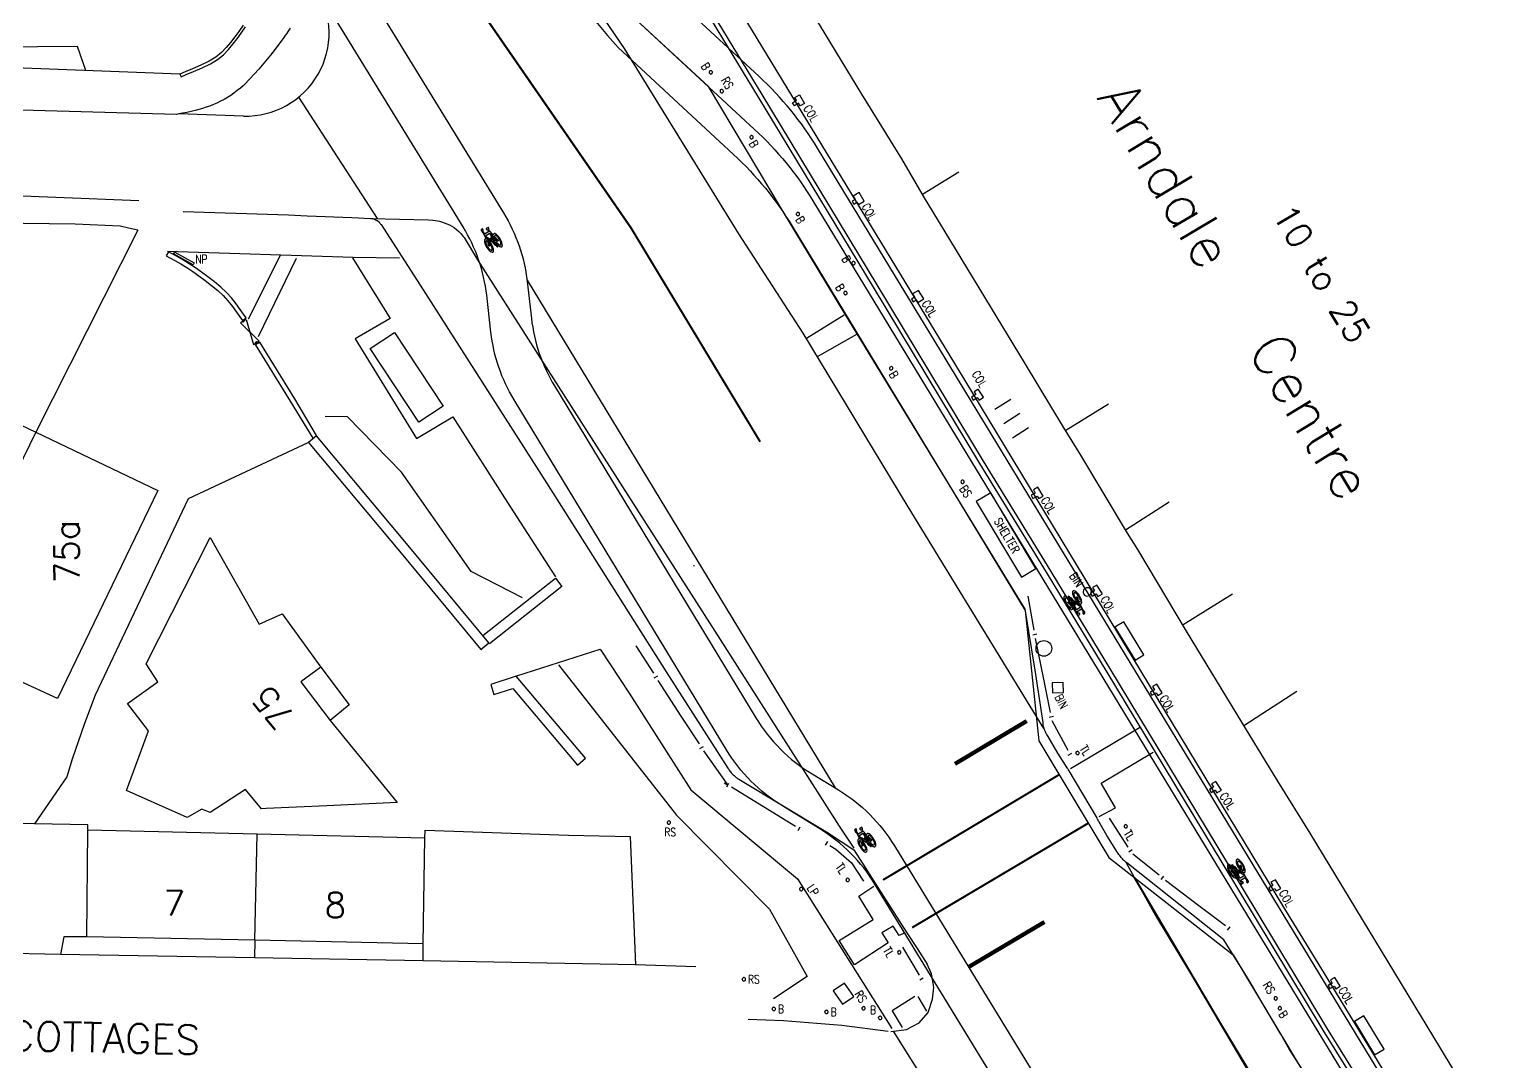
# Model space of a CAD drawing. Extents: x 427500 to 429848, y 434500 to 436505.
# Drawn here: x 427802.8 to 427873.3, y 436266.3 to 436315.7 of the extents above; entities that cross this region are included whole.
import ezdxf

# ---------------------------------------------------------------- set-up
doc = ezdxf.new("R2010")
doc.units = 0
for name, pattern in [('1004', [6, 4, -2]), ('1010', [2, 1, -1]), ('1055', [0.6, 0.1, -0.5])]:
    doc.linetypes.add(name, pattern=pattern)
doc.layers.get('0').update_dxf_attribs({"color": 222})
for name, color, linetype in [('KTS_LINES', 7, 'Continuous'), ('LPTIP_Ex_Base', 8, 'Continuous'), ('PRO-MARKINGS', 7, 'Continuous'), ('PROPOSED', 1, 'Continuous')]:
    doc.layers.add(name, color=color, linetype=linetype)
doc.styles.add('MtXpl_Romans', font='romans__.ttf')
doc.styles.get("Standard").update_dxf_attribs({"font": 'romans.shx'})

# ---------------------------------------------------------------- blocks, each defined once
blk = doc.blocks.new('FENCE_UP')
at = {"color": 0, "linetype": 'ByBlock', "flags": 128}
blk.add_lwpolyline([(0, 0.5), (0, -0.5)], dxfattribs=at)
blk = doc.blocks.new('GATE')
at = {"color": 0, "linetype": 'ByBlock', "flags": 128}
for points in [[(-0.450902, 0), (-0.451904, 0.007014), (-0.455912, 0.014028), (-0.460922, 0.019038), (-0.467936, 0.023046), (-0.475952, 0.024048), (-0.482966, 0.023046), (-0.48998, 0.019038), (-0.49499, 0.014028), (-0.498998, 0.007014), (-0.5, 0), (-0.498998, -0.007014), (-0.49499, -0.014028), (-0.48998, -0.019038), (-0.482966, -0.023046), (-0.475952, -0.024048), (-0.467936, -0.023046), (-0.460922, -0.019038), (-0.455912, -0.014028), (-0.451904, -0.007014)], [(-0.475952, 0.024048), (-0.475952, 0.078156), (0.475952, -0.078156), (0.475952, -0.024048)], [(-0.475952, -0.024048), (-0.475952, -0.078156), (0.475952, 0.078156), (0.475952, 0.024048)], [(-0.450902, 0), (-0.451904, -0.007014)], [(0.5, 0), (0.498998, 0.007014), (0.49499, 0.014028), (0.48998, 0.019038), (0.482966, 0.023046), (0.475952, 0.024048), (0.467936, 0.023046), (0.460922, 0.019038), (0.455912, 0.014028), (0.451904, 0.007014), (0.450902, 0), (0.451904, -0.007014), (0.455912, -0.014028), (0.460922, -0.019038), (0.467936, -0.023046), (0.475952, -0.024048), (0.482966, -0.023046), (0.48998, -0.019038), (0.49499, -0.014028), (0.498998, -0.007014)], [(0.5, 0), (0.498998, -0.007014)]]:
    blk.add_lwpolyline(points, dxfattribs=at)
blk = doc.blocks.new('FLAG_1')
at = {"color": 0, "linetype": 'ByBlock', "flags": 128}
blk.add_lwpolyline([(-0.5, 0.5), (0.5, 0.5), (0.5, -0.5), (-0.5, -0.5), (-0.5, 0.5)], dxfattribs=at)
blk = doc.blocks.new('CIRCL')
at = {"color": 0, "linetype": 'ByBlock', "flags": 128}
for points in [[(0.5, 0), (0.475, 0.154), (0.404, 0.293), (0.293, 0.404), (0.154, 0.475), (0, 0.5), (-0.154, 0.475), (-0.293, 0.404), (-0.404, 0.293), (-0.475, 0.154), (-0.5, 0), (-0.475, -0.154), (-0.404, -0.293), (-0.293, -0.404), (-0.154, -0.475), (0, -0.5), (0.154, -0.475), (0.293, -0.404), (0.404, -0.293), (0.475, -0.154)], [(0.5, 0), (0.475, -0.154)]]:
    blk.add_lwpolyline(points, dxfattribs=at)
blk = doc.blocks.new('Bicycle-1057S')
h = blk.add_hatch(color=0)
h.dxf.hatch_style = 1
edge = h.paths.add_edge_path()
edge.add_arc((0.126, -0.094), 0.0265, 129.14176, 144.29195)
edge.add_arc((0.109, -0.082), 0.00544, 145.25426, 218.10853)
edge.add_arc((0.12, -0.073), 0.0199, 218.10853, 242.74374)
edge.add_arc((0.132, -0.049), 0.047, 242.74374, 256.11408)
edge.add_line((0.121, -0.094), (0.121, -0.109))
edge.add_line((0.121, -0.109), (0.171, -0.109))
edge.add_line((0.171, -0.109), (0.171, -0.086))
edge.add_line((0.171, -0.086), (0.236, -0.075))
edge.add_arc((0.294, 0.025), 0.116, 239.79269, 250.14899)
edge.add_arc((0.335, 0.139), 0.237, 250.14899, 261.49486)
edge.add_arc((0.363, 0.322), 0.422, 261.49486, 265.579)
edge.add_line((0.33, -0.099), (0.33, -0.111))
edge.add_arc((0.365, -1.095), 0.985, 92.03645, 98.71012)
edge.add_arc((0.3, -0.672), 0.557, 98.71012, 110.29757)
edge.add_arc((0.202, -0.408), 0.275, 110.29757, 131.76257)
edge.add_arc((0.057, -0.245), 0.0571, 131.76257, 180)
edge.add_arc((0.057, -0.245), 0.0571, 180, 228.23743)
edge.add_arc((0.202, -0.082), 0.275, 228.23743, 249.70243)
edge.add_arc((0.3, 0.182), 0.557, 249.70243, 261.28988)
edge.add_arc((0.365, 0.605), 0.985, 261.28988, 270)
edge.add_arc((0.365, 0.605), 0.985, 270, 278.71012)
edge.add_arc((0.43, 0.182), 0.557, 278.71012, 290.29757)
edge.add_arc((0.528, -0.082), 0.275, 290.29757, 311.76257)
edge.add_arc((0.673, -0.245), 0.0571, 311.76257, 360)
edge.add_arc((0.673, -0.245), 0.0571, 0, 48.23743)
edge.add_arc((0.528, -0.408), 0.275, 48.23743, 51.44869)
edge.add_line((0.699, -0.192), (0.956, -0.139))
edge.add_line((0.956, -0.139), (1.026, -0.149))
edge.add_arc((1.047, -0.145), 0.0216, 192.75229, 229.45567)
edge.add_arc((1.082, -0.102), 0.0766, 230.30149, 254.76939)
edge.add_arc((1.137, 0.09), 0.277, 254.21634, 263.95887)
edge.add_arc((1.111, -0.158), 0.0274, 263.33779, 292.27226)
edge.add_arc((1.118, -0.177), 0.00668, 300.23628, 358.28817)
edge.add_line((1.125, -0.178), (1.125, -0.069))
edge.add_arc((1.114, -0.07), 0.0109, 2.66115, 38.31498)
edge.add_arc((1.111, -0.073), 0.0152, 38.31498, 73.21773)
edge.add_arc((1.093, -0.132), 0.0768, 73.21773, 98.60632)
edge.add_arc((1.086, -0.088), 0.0331, 98.60632, 134.88022)
edge.add_line((1.063, -0.065), (1.033, -0.115))
edge.add_line((1.033, -0.115), (0.94, -0.101))
edge.add_line((0.94, -0.101), (0.94, 0.139))
edge.add_line((0.94, 0.139), (0.985, 0.135))
edge.add_arc((1.016, 0.332), 0.2, 260.93273, 290.38012)
edge.add_arc((1.105, 0.109), 0.0412, 71.00971, 118.23339, ccw=False)
edge.add_arc((1.116, 0.139), 0.00922, 6.47258, 70.69734, ccw=False)
edge.add_line((1.125, 0.14), (1.125, 0.09))
edge.add_line((1.125, 0.09), (1.215, 0.09))
edge.add_line((1.215, 0.09), (1.215, 0.155))
edge.add_arc((1.2, 0.153), 0.0157, 9.24225, 38.24503)
edge.add_arc((1.176, 0.134), 0.0458, 38.24503, 62.4014)
edge.add_arc((1.144, 0.074), 0.114, 62.4014, 80.15997)
edge.add_arc((1.117, -0.084), 0.273, 80.15997, 97.39464)
edge.add_arc((1.102, 0.033), 0.155, 97.39464, 115.94183)
edge.add_arc((1.009, 0.223), 0.0561, 265.44294, 296.48081, ccw=False)
edge.add_line((1.004, 0.167), (0.704, 0.196))
edge.add_arc((0.528, 0.407), 0.275, 309.87493, 311.78208)
edge.add_arc((0.673, 0.245), 0.0572, 311.78208, 360)
edge.add_arc((0.673, 0.245), 0.0572, 360, 408.21792)
edge.add_arc((0.528, 0.083), 0.275, 48.21792, 69.68965)
edge.add_arc((0.43, -0.182), 0.557, 69.68965, 81.284)
edge.add_arc((0.365, -0.604), 0.984, 81.284, 90)
edge.add_arc((0.365, -0.604), 0.984, 90, 98.716)
edge.add_arc((0.3, -0.182), 0.557, 98.716, 110.31035)
edge.add_arc((0.202, 0.083), 0.275, 110.31035, 131.78208)
edge.add_arc((0.057, 0.245), 0.0572, 131.78208, 180)
edge.add_arc((0.057, 0.245), 0.0572, 180, 228.21792)
edge.add_arc((0.202, 0.407), 0.275, 228.21792, 249.68965)
edge.add_arc((0.3, 0.672), 0.557, 249.68965, 261.284)
edge.add_arc((0.365, 1.094), 0.984, 261.284, 270)
edge.add_arc((0.365, 1.094), 0.984, 270, 278.716)
edge.add_arc((0.43, 0.672), 0.557, 278.716, 290.31035)
edge.add_arc((0.528, 0.407), 0.275, 290.31035, 298.74003)
edge.add_line((0.66, 0.166), (0.705, 0.162))
edge.add_line((0.705, 0.162), (0.409, 0.007))
edge.add_arc((0.362, -0.412), 0.422, 83.63101, 90)
edge.add_arc((0.362, -0.412), 0.422, 90, 98.50514)
edge.add_arc((0.335, -0.229), 0.237, 98.50514, 109.85101)
edge.add_arc((0.294, -0.115), 0.116, 109.85101, 131.07537)
edge.add_arc((0.233, -0.045), 0.0229, 131.07537, 180)
edge.add_arc((0.233, -0.045), 0.0229, 180, 222.68705)
edge.add_line((0.216, -0.061), (0.171, -0.068))
edge.add_line((0.171, -0.068), (0.171, -0.053))
edge.add_line((0.171, -0.053), (0.121, -0.053))
edge.add_line((0.121, -0.053), (0.121, -0.068))
edge.add_arc((0.13, -0.105), 0.0376, 103.02198, 123.3282)
edge = h.paths.add_edge_path(flags=16)
edge.add_line((0.801, 0.153), (0.85, 0.148))
edge.add_line((0.85, 0.148), (0.85, -0.091))
edge.add_line((0.85, -0.091), (0.515, -0.046))
edge.add_arc((0.492, -0.045), 0.0229, 357.68811, 360)
edge.add_arc((0.492, -0.045), 0.0229, 360, 405.67706)
edge.add_line((0.508, -0.029), (0.558, -0.02))
edge.add_line((0.558, -0.02), (0.558, -0.035))
edge.add_line((0.558, -0.035), (0.607, -0.035))
edge.add_line((0.607, -0.035), (0.607, -0.02))
edge.add_arc((0.596, 0.022), 0.0434, 284.70999, 308.66249)
edge.add_arc((0.619, -0.007), 0.00661, 308.66249, 417.05496)
edge.add_arc((0.597, -0.04), 0.0465, 57.05496, 77.92545)
edge.add_line((0.607, 0.005), (0.607, 0.02))
edge.add_line((0.607, 0.02), (0.558, 0.02))
edge.add_line((0.558, 0.02), (0.558, -0.003))
edge.add_line((0.558, -0.003), (0.49, -0.015))
edge.add_arc((0.431, -0.115), 0.116, 59.49861, 62.30136)
edge.add_line((0.485, -0.012), (0.801, 0.153))
edge = h.paths.add_edge_path(flags=16)
edge.add_arc((0.478, -0.358), 0.192, 65.84495, 69.56717)
edge.add_arc((0.41, -0.541), 0.387, 69.56717, 81.22761)
edge.add_arc((0.365, -0.833), 0.683, 81.22761, 87.06319)
edge.add_line((0.4, -0.151), (0.4, -0.215))
edge.add_line((0.4, -0.215), (0.557, -0.183))
edge = h.paths.add_edge_path(flags=16)
edge.add_arc((0.15, -0.245), 0.0404, 180, 228.03138)
edge.add_arc((0.252, -0.132), 0.192, 228.03138, 249.56717)
edge.add_arc((0.32, 0.051), 0.387, 249.56717, 261.22761)
edge.add_arc((0.365, 0.343), 0.683, 261.22761, 270)
edge.add_arc((0.365, 0.343), 0.683, 270, 278.77239)
edge.add_arc((0.41, 0.051), 0.387, 278.77239, 290.43283)
edge.add_arc((0.478, -0.132), 0.192, 290.43283, 311.96862)
edge.add_arc((0.58, -0.245), 0.0404, 311.96862, 360)
edge.add_arc((0.58, -0.245), 0.0404, 0, 48.03138)
edge.add_arc((0.478, -0.358), 0.192, 48.03138, 49.26933)
edge.add_line((0.604, -0.212), (0.388, -0.257))
edge.add_arc((0.36, -0.147), 0.113, 270, 284.48851, ccw=False)
edge.add_arc((0.36, -0.205), 0.0555, 244.00102, 269.62857, ccw=False)
edge.add_arc((0.34, -0.245), 0.0105, 177.42126, 242.47932, ccw=False)
edge.add_line((0.33, -0.245), (0.33, -0.151))
edge.add_arc((0.365, -0.833), 0.683, 92.93681, 98.77239)
edge.add_arc((0.32, -0.541), 0.387, 98.77239, 110.43283)
edge.add_arc((0.252, -0.358), 0.192, 110.43283, 131.96862)
edge.add_arc((0.15, -0.245), 0.0404, 131.96862, 180)
edge = h.paths.add_edge_path(flags=16)
edge.add_line((0.4, -0.111), (0.4, -0.098))
edge.add_arc((0.363, 0.322), 0.422, 275.10283, 278.50514)
edge.add_arc((0.39, 0.139), 0.237, 278.50514, 289.85101)
edge.add_arc((0.431, 0.025), 0.116, 289.85101, 297.57347)
edge.add_line((0.485, -0.078), (0.835, -0.125))
edge.add_line((0.835, -0.125), (0.653, -0.163))
edge.add_arc((0.528, -0.408), 0.275, 62.90217, 69.70243)
edge.add_arc((0.43, -0.672), 0.557, 69.70243, 81.28988)
edge.add_arc((0.365, -1.095), 0.985, 81.28988, 87.96355)
edge = h.paths.add_edge_path(flags=16)
edge.add_arc((0.445, -0.045), 0.0151, 0, 48.44895)
edge.add_arc((0.406, -0.089), 0.0737, 48.44895, 69.84062)
edge.add_arc((0.38, -0.16), 0.15, 69.84062, 81.35341)
edge.add_arc((0.362, -0.274), 0.265, 81.35341, 90)
edge.add_arc((0.362, -0.274), 0.265, 90, 98.64659)
edge.add_arc((0.345, -0.16), 0.15, 98.64659, 110.15938)
edge.add_arc((0.319, -0.089), 0.0737, 110.15938, 131.55105)
edge.add_arc((0.28, -0.045), 0.0151, 131.55105, 180)
edge.add_arc((0.28, -0.045), 0.0151, 180, 228.44895)
edge.add_arc((0.319, -0.001), 0.0737, 228.44895, 249.84062)
edge.add_arc((0.345, 0.07), 0.15, 249.84062, 261.35341)
edge.add_arc((0.363, 0.184), 0.265, 261.35341, 270)
edge.add_arc((0.363, 0.184), 0.265, 270, 278.64659)
edge.add_arc((0.38, 0.07), 0.15, 278.64659, 290.15938)
edge.add_arc((0.406, -0.001), 0.0737, 290.15938, 311.55105)
edge.add_arc((0.445, -0.045), 0.0151, 311.55105, 360)
edge = h.paths.add_edge_path(flags=16)
edge.add_arc((0.555, 0.536), 0.323, 256.44872, 264.55429)
edge.add_line((0.524, 0.214), (0.593, 0.207))
edge.add_arc((0.478, 0.363), 0.194, 306.46567, 311.7704)
edge.add_arc((0.581, 0.247), 0.0386, 311.7704, 360.56171)
edge.add_arc((0.581, 0.247), 0.0386, 0.56171, 49.35301)
edge.add_arc((0.48, 0.13), 0.194, 49.35301, 70.6246)
edge.add_arc((0.414, -0.061), 0.395, 70.6246, 82.01712)
edge.add_arc((0.371, -0.364), 0.702, 82.01712, 90.56171)
edge.add_arc((0.371, -0.364), 0.702, 90.56171, 99.1063)
edge.add_arc((0.322, -0.062), 0.395, 99.1063, 110.49881)
edge.add_arc((0.252, 0.127), 0.194, 110.49881, 131.7704)
edge.add_arc((0.149, 0.243), 0.0386, 131.7704, 180.56171)
edge.add_arc((0.149, 0.243), 0.0386, 180.56171, 229.35301)
edge.add_arc((0.25, 0.36), 0.194, 229.35301, 250.6246)
edge.add_arc((0.316, 0.551), 0.395, 250.6246, 262.01712)
edge.add_arc((0.359, 0.854), 0.702, 262.01712, 270.56171)
edge.add_arc((0.359, 0.854), 0.702, 270.56171, 279.1063)
edge.add_arc((0.408, 0.552), 0.395, 279.1063, 289.09811)
edge.add_line((0.537, 0.178), (0.465, 0.185))
edge.add_arc((0.501, 0.549), 0.366, 249.53024, 264.33211, ccw=False)
edge.add_arc((0.409, 0.302), 0.102, 219.81143, 249.53024, ccw=False)
edge.add_arc((0.339, 0.244), 0.0115, 182.90017, 219.81143, ccw=False)
edge.add_arc((0.333, 0.244), 0.00556, 121.34141, 182.90017, ccw=False)
edge.add_arc((0.357, 0.205), 0.051, 96.53118, 121.34141, ccw=False)
edge.add_arc((0.363, 0.155), 0.101, 77.38598, 96.53118, ccw=False)
edge.add_arc((0.375, 0.21), 0.0448, 58.98522, 77.38598, ccw=False)
edge.add_arc((0.538, 0.531), 0.316, 243.66701, 259.17542)
at = {"color": 0}
for p, q in [((0.33, -0.102), (0.329, -0.102)), ((0.33, -0.102), (0.329, -0.102)), ((0.329, -0.102), (0.329, -0.102)), ((0.33, -0.103), (0.329, -0.103)), ((0.329, -0.104), (0.33, -0.104)), ((0.33, -0.104), (0.329, -0.104)), ((0.329, -0.104), (0.329, -0.104)), ((0.329, -0.104), (0.329, -0.104)), ((0.329, -0.104), (0.329, -0.104)), ((0.329, -0.104), (0.329, -0.104)), ((0.329, -0.104), (0.329, -0.104)), ((0.33, -0.103), (0.33, -0.104))]:
    blk.add_line(p, q, dxfattribs=at)
for points in [[(0.109, -0.073, 0.066202), (0.104, -0.079, 0.329046), (0.104, -0.085, 0.107907), (0.111, -0.09, 0.058405), (0.121, -0.094), (0.121, -0.109), (0.171, -0.109), (0.171, -0.086), (0.236, -0.075, 0.045219), (0.255, -0.084, 0.049546), (0.3, -0.095, 0.017822), (0.33, -0.099), (0.33, -0.111, 0.029128), (0.216, -0.121, 0.050603), (0.107, -0.15, 0.093934), (0.019, -0.202, 0.21364), (0, -0.245, 0.21364), (0.019, -0.288, 0.093934), (0.107, -0.34, 0.050603), (0.216, -0.369, 0.038023), (0.365, -0.38, 0.038023), (0.514, -0.369, 0.050603), (0.623, -0.34, 0.093934), (0.711, -0.288, 0.21364), (0.73, -0.245, 0.21364), (0.711, -0.202, 0.014013), (0.699, -0.192), (0.956, -0.139), (1.026, -0.149, 0.161532), (1.033, -0.161, 0.107169), (1.062, -0.176, 0.042535), (1.108, -0.185, 0.126926), (1.122, -0.183, 0.258859), (1.125, -0.178), (1.125, -0.069, 0.156836), (1.123, -0.063, 0.15348), (1.115, -0.058, 0.111234), (1.081, -0.056, 0.15961), (1.063, -0.065), (1.033, -0.115), (0.94, -0.101), (0.94, 0.139), (0.985, 0.135, 0.1292), (1.086, 0.145, -0.209019), (1.119, 0.148, -0.287807), (1.125, 0.14), (1.125, 0.09), (1.215, 0.09), (1.215, 0.155, 0.127228), (1.212, 0.162, 0.105794), (1.197, 0.175, 0.077642), (1.164, 0.186, 0.075343), (1.082, 0.188, 0.081105), (1.034, 0.173, -0.136262), (1.004, 0.167), (0.704, 0.196, 0.008322), (0.711, 0.202, 0.213551), (0.73, 0.245, 0.213551), (0.711, 0.288, 0.093963), (0.623, 0.341, 0.050633), (0.514, 0.369, 0.038049), (0.365, 0.38, 0.038049), (0.216, 0.369, 0.050633), (0.107, 0.341, 0.093963), (0.019, 0.288, 0.213551), (0, 0.245, 0.213551), (0.019, 0.202, 0.093963), (0.107, 0.149, 0.050633), (0.216, 0.121, 0.038049), (0.365, 0.11, 0.038049), (0.514, 0.121, 0.050633), (0.623, 0.149, 0.036798), (0.66, 0.166), (0.705, 0.162), (0.409, 0.007, 0.027797), (0.362, 0.01, 0.037128), (0.3, 0.005, 0.049546), (0.255, -0.006, 0.092874), (0.218, -0.028, 0.216777), (0.21, -0.045, 0.188442), (0.216, -0.061), (0.171, -0.068), (0.171, -0.053), (0.121, -0.053), (0.121, -0.068, 0.088835), (0.109, -0.073)], [(0.479, 0.221, 0.035382), (0.524, 0.214), (0.593, 0.207, 0.02315), (0.607, 0.218, 0.216168), (0.62, 0.247, 0.216168), (0.607, 0.276, 0.093082), (0.545, 0.312, 0.04975), (0.468, 0.331, 0.0373), (0.364, 0.337, 0.0373), (0.26, 0.329, 0.04975), (0.184, 0.309, 0.093082), (0.123, 0.272, 0.216168), (0.11, 0.242, 0.216168), (0.123, 0.214, 0.093082), (0.185, 0.178, 0.04975), (0.262, 0.159, 0.0373), (0.366, 0.153, 0.0373), (0.47, 0.161, 0.043625), (0.537, 0.178), (0.465, 0.185, -0.064675), (0.373, 0.206, -0.130405), (0.33, 0.237, -0.162463), (0.328, 0.243, -0.275252), (0.33, 0.248, -0.10868), (0.351, 0.255, -0.083732), (0.385, 0.254, -0.080461), (0.398, 0.248, 0.067772)], [(0.801, 0.153), (0.85, 0.148), (0.85, -0.091), (0.515, -0.046, 0.010088), (0.515, -0.045, 0.201985), (0.508, -0.029), (0.558, -0.02), (0.558, -0.035), (0.607, -0.035), (0.607, -0.02, 0.104895), (0.623, -0.012, 0.511684), (0.623, -0.001, 0.091317), (0.607, 0.005), (0.607, 0.02), (0.558, 0.02), (0.558, -0.003), (0.49, -0.015, 0.01223), (0.485, -0.012)], [(0.11, -0.245, 0.2127), (0.123, -0.275, 0.094245), (0.185, -0.312, 0.050922), (0.261, -0.332, 0.038295), (0.365, -0.34, 0.038295), (0.469, -0.332, 0.050922), (0.545, -0.312, 0.094245), (0.607, -0.275, 0.2127), (0.62, -0.245, 0.2127), (0.607, -0.215, 0.005402), (0.604, -0.212), (0.388, -0.257, -0.063302), (0.36, -0.26, -0.11229), (0.336, -0.255, -0.291748), (0.33, -0.245), (0.33, -0.151, 0.025468), (0.261, -0.158, 0.050922), (0.185, -0.178, 0.094245), (0.123, -0.215, 0.2127)], [(0.46, -0.045, 0.214605), (0.455, -0.034, 0.093611), (0.431, -0.02, 0.050276), (0.402, -0.012, 0.037746), (0.362, -0.009, 0.037746), (0.323, -0.012, 0.050276), (0.294, -0.02, 0.093611), (0.27, -0.034, 0.214605), (0.265, -0.045, 0.214605), (0.27, -0.056, 0.093611), (0.294, -0.07, 0.050276), (0.323, -0.078, 0.037746), (0.362, -0.081, 0.037746), (0.402, -0.078, 0.050276), (0.431, -0.07, 0.093611), (0.455, -0.056, 0.214605)], [(0.4, -0.111), (0.4, -0.098, 0.014846), (0.425, -0.095, 0.049546), (0.47, -0.084, 0.033708), (0.485, -0.078), (0.835, -0.125), (0.653, -0.163, 0.02968), (0.623, -0.15, 0.050603), (0.514, -0.121, 0.029128)], [(0.557, -0.183, 0.016243), (0.545, -0.178, 0.050922), (0.469, -0.158, 0.025468), (0.4, -0.151), (0.4, -0.215)]]:
    blk.add_lwpolyline(points, format="xyb", close=True, dxfattribs=at)

msp = doc.modelspace()

# ---------------------------------------------------------------- linework, layer by layer
at = {"layer": 'LPTIP_Ex_Base', "color": 251, "true_color": 0x636466}
for p, q in [((427805.107, 436314.843), (427792.586, 436314.76)), ((427805.506, 436313.702), (427805.107, 436314.843)), ((427810.01, 436313.529), (427795.15, 436314.1)), ((427810.01, 436313.529), (427810.01, 436313.529)), ((427810.01, 436313.529), (427810.01, 436313.529)), ((427810.01, 436313.529), (427810.01, 436313.529)), ((427809.841, 436311.599), (427756.45, 436313)), ((427809.841, 436311.599), (427809.841, 436311.599)), ((427809.841, 436311.599), (427809.841, 436311.599)), ((427790.2, 436308.2), (427808.037, 436307.47)), ((427808.037, 436307.47), (427808.037, 436307.47)), ((427808.037, 436307.47), (427808.037, 436307.47)), ((427805, 436306.35), (427795.3, 436306.45)), ((427807.15, 436306.25), (427805, 436306.35)), ((427808, 436306.05), (427803.12, 436296.39)), ((427807.55, 436306.15), (427807.15, 436306.25)), ((427808, 436306.05), (427807.55, 436306.15)), ((427797.55, 436299.05), (427803.12, 436296.39)), ((427803.12, 436296.39), (427799.05, 436288.1)), ((427803.12, 436296.39), (427808.95, 436293.6)), ((427816.156, 436295.896), (427810.4, 436293.2)), ((427808.95, 436293.6), (427804.15, 436283.65)), ((427810.4, 436293.2), (427805.95, 436283.8)), ((427808.4, 436285.3), (427811.448, 436291.347)), ((427811.448, 436291.347), (427813.8, 436287.2)), ((427813.8, 436287.2), (427814.9, 436287.7)), ((427814.9, 436287.7), (427816.75, 436285.15)), ((427808.95, 436284.45), (427808.4, 436285.3)), ((427816.75, 436285.15), (427815.8, 436284.45)), ((427816.75, 436285.15), (427818.1, 436283.35)), ((427804.15, 436283.65), (427801.55, 436284.85)), ((427807.5, 436283.4), (427808.95, 436284.45)), ((427815.8, 436284.45), (427817.19, 436282.6)), ((427805.95, 436283.8), (427805.45, 436282.45)), ((427808.5, 436282.1), (427807.5, 436283.4)), ((427818.1, 436283.35), (427817.19, 436282.6)), ((427805.45, 436282.45), (427804.85, 436280.75)), ((427817.19, 436282.6), (427820.406, 436278.664)), ((427807.45, 436279.25), (427808.5, 436282.1)), ((427804.85, 436280.75), (427804.6, 436279.9)), ((427804.6, 436279.9), (427803.05, 436277.65)), ((427810.35, 436277.95), (427807.45, 436279.25)), ((427813.15, 436279.3), (427811.45, 436278.2)), ((427813.906, 436278.375), (427813.15, 436279.3)), ((427811.05, 436278.35), (427810.35, 436277.95)), ((427811.45, 436278.2), (427811.05, 436278.35)), ((427814.132, 436278.385), (427813.906, 436278.375)), ((427817.044, 436278.514), (427814.132, 436278.385)), ((427820.406, 436278.664), (427817.044, 436278.514)), ((427803.05, 436277.65), (427796.25, 436277.78)), ((427805.6, 436277.6), (427803.05, 436277.65)), ((427805.6, 436277.35), (427805.6, 436277.6)), ((427805.55, 436272.25), (427805.6, 436277.35)), ((427813.7, 436277.16), (427805.6, 436277.35)), ((427813.6, 436272.08), (427813.7, 436277.16)), ((427821.73, 436276.97), (427813.7, 436277.16)), ((427821.65, 436271.9), (427821.73, 436276.97)), ((427821.73, 436276.97), (427821.75, 436277.35)), ((427821.75, 436277.35), (427828.6, 436277.1)), ((427828.6, 436277.1), (427831.55, 436277.05)), ((427831.55, 436277.05), (427831.8, 436270.9)), ((427804.45, 436272.25), (427804.3, 436271.4)), ((427805.55, 436272.25), (427804.45, 436272.25)), ((427813.6, 436272.08), (427805.55, 436272.25)), ((427813.6, 436272.08), (427813.58, 436271.24)), ((427821.65, 436271.9), (427813.6, 436272.08)), ((427821.65, 436271.1), (427821.65, 436271.9)), ((427804.3, 436271.4), (427793.1, 436271.6)), ((427813.58, 436271.24), (427804.3, 436271.4)), ((427821.65, 436271.1), (427813.58, 436271.24)), ((427831.8, 436270.9), (427821.65, 436271.1)), ((427834.7, 436270.8), (427831.8, 436270.9))]:
    msp.add_line(p, q, dxfattribs=at)
at = {"layer": 'LPTIP_Ex_Base', "color": 251, "true_color": 0x636466, "flags": 128}
for points in [[(427816.803, 436349.475), (427834.07, 436321.063), (427847.564, 436298.857), (427862.86, 436273.582), (427865.058, 436269.996), (427868.011, 436265.152), (427869.72, 436262.307), (427870.856, 436260.444), (427872.805, 436257.235), (427873.688, 436255.763), (427875.944, 436252.013), (427876.516, 436251.08), (427876.633, 436250.877), (427879.122, 436252.375)], [(427836.139, 436323.239), (427842.623, 436312.563), (427844.526, 436309.473), (427845.612, 436307.604), (427846.019, 436306.953), (427850.455, 436299.65), (427852.271, 436296.635), (427853.097, 436295.284), (427855.336, 436291.551), (427855.818, 436290.783), (427858.162, 436286.866), (427860.799, 436282.519), (427862.527, 436279.694), (427864.072, 436277.207), (427870.303, 436266.92), (427875.992, 436257.509), (427880.763, 436249.684), (427881.679, 436248.177), (427887.307, 436238.862), (427893.058, 436229.358), (427898.744, 436219.982)], [(427828.55, 436319.033), (427828.901, 436318.234), (427831.269, 436314.748), (427836.737, 436305.876), (427839.812, 436301.134), (427844.837, 436292.816), (427851.326, 436282.219)], [(427852.5, 436280.276), (427852.013, 436281.037), (427851.546, 436281.829), (427851.514, 436281.883), (427851.492, 436281.917), (427851.477, 436281.942), (427851.463, 436281.967), (427851.446, 436282.003), (427851.423, 436282.052), (427851.399, 436282.108), (427851.376, 436282.166), (427851.354, 436282.223), (427851.336, 436282.275), (427851.325, 436282.316), (427851.319, 436282.346), (427851.315, 436282.379), (427851.308, 436282.423), (427851.319, 436282.494), (427850.929, 436284.997), (427850.446, 436287.914), (427841.836, 436302.035), (427838.837, 436306.997), (427835.293, 436312.931), (427828.757, 436318.985)], [(427834.442, 436317.771), (427837.68, 436312.428), (427843.183, 436303.334), (427848.273, 436294.894), (427851.501, 436289.618), (427854.359, 436284.901), (427859.856, 436275.804), (427864.695, 436267.775), (427866.005, 436265.665), (427871.746, 436256.152), (427871.935, 436256.265), (427866.192, 436265.779), (427864.882, 436267.89), (427860.045, 436275.917), (427854.548, 436285.015), (427851.689, 436289.732), (427848.461, 436295.008), (427843.371, 436303.448), (427837.868, 436312.542), (427834.601, 436317.933)], [(427813.035, 436315.867), (427812.829, 436315.571), (427812.632, 436315.305), (427812.432, 436315.042), (427812.222, 436314.791), (427811.992, 436314.556), (427811.732, 436314.343), (427811.404, 436314.143), (427811.011, 436313.951), (427810.61, 436313.778), (427810.257, 436313.634), (427810.01, 436313.529), (427810.065, 436313.4), (427810.311, 436313.505), (427810.664, 436313.649), (427811.07, 436313.824), (427811.472, 436314.02), (427811.814, 436314.229), (427812.086, 436314.453), (427812.326, 436314.697), (427812.541, 436314.955), (427812.744, 436315.22), (427812.943, 436315.49), (427813.151, 436315.79)], [(427815.279, 436315.728), (427815.189, 436315.584), (427815.102, 436315.459), (427815.027, 436315.355), (427814.974, 436315.278), (427814.426, 436314.533)], [(427814.426, 436314.533), (427813.784, 436313.763), (427813.12, 436313.041)], [(427813.12, 436313.041), (427813.03, 436312.966), (427812.903, 436312.86), (427812.754, 436312.738), (427812.594, 436312.614), (427812.438, 436312.505), (427812.282, 436312.408), (427812.12, 436312.314), (427811.952, 436312.225), (427811.782, 436312.142), (427811.612, 436312.065), (427811.442, 436311.997), (427811.27, 436311.936), (427811.096, 436311.881), (427810.92, 436311.83), (427810.744, 436311.782), (427810.551, 436311.736), (427810.342, 436311.693), (427810.139, 436311.654), (427809.964, 436311.623), (427809.841, 436311.599)], [(427839.898, 436312.125), (427839.69, 436312.003), (427839.605, 436312.131), (427839.408, 436312.009), (427839.316, 436312.151), (427839.502, 436312.278), (427839.437, 436312.401), (427839.649, 436312.535), (427839.652, 436312.531)], [(427839.652, 436312.531), (427839.898, 436312.125)], [(427845.541, 436307.781), (427847.279, 436308.853)], [(427842.752, 436307.444), (427842.509, 436307.854), (427842.222, 436307.681), (427842.311, 436307.532), (427842.171, 436307.438), (427842.248, 436307.309), (427842.399, 436307.402), (427842.476, 436307.281)], [(427842.476, 436307.281), (427842.752, 436307.444)], [(427810.159, 436306.958), (427815.199, 436306.787), (427816.097, 436306.741)], [(427816.097, 436306.741), (427818.226, 436306.664)], [(427818.226, 436306.664), (427819.122, 436306.62), (427819.166, 436306.618), (427819.195, 436306.618), (427819.215, 436306.616), (427819.236, 436306.612), (427819.265, 436306.602), (427819.306, 436306.586), (427819.352, 436306.565), (427819.4, 436306.54), (427819.447, 436306.513), (427819.487, 436306.485), (427819.524, 436306.453), (427819.558, 436306.416), (427819.588, 436306.379), (427819.613, 436306.345), (427819.633, 436306.321), (427821.76, 436303.034), (427827.545, 436293.961), (427833.266, 436284.929), (427836.232, 436280.316), (427836.247, 436280.292), (427836.266, 436280.258), (427836.291, 436280.218), (427836.319, 436280.176), (427836.352, 436280.134), (427836.39, 436280.092), (427836.435, 436280.046), (427836.484, 436280), (427836.531, 436279.957), (427836.574, 436279.918), (427836.606, 436279.888), (427836.63, 436279.867), (427836.655, 436279.846), (427836.691, 436279.82), (427836.748, 436279.782), (427840.996, 436277.232), (427842.261, 436276.407), (427842.8, 436275.564), (427843.282, 436274.779)], [(427819.122, 436306.62), (427821.908, 436306.551), (427822.107, 436306.538), (427822.241, 436306.524), (427822.338, 436306.507), (427822.424, 436306.484), (427822.529, 436306.452), (427822.653, 436306.413), (427822.779, 436306.367), (427822.903, 436306.315), (427823.023, 436306.254), (427823.136, 436306.184), (427823.247, 436306.095), (427823.357, 436305.988), (427823.461, 436305.877), (427823.549, 436305.778), (427823.615, 436305.705), (427824.247, 436304.646), (427830.055, 436295.552), (427835.861, 436286.476), (427841.55, 436277.546), (427842.255, 436276.484)], [(427820.513, 436304.723), (427818.292, 436304.754), (427809.42, 436305.037)], [(427814.798, 436304.84), (427813.27, 436301.806)], [(427813.772, 436300.97), (427815.586, 436304.713)], [(427818.259, 436304.73), (427820.069, 436301.828), (427818.392, 436300.86), (427821.325, 436296.082), (427823.07, 436297.13), (427825.792, 436292.85), (427827.984, 436289.473)], [(427845.595, 436302.766), (427845.352, 436303.177), (427845.065, 436303.004), (427845.154, 436302.855), (427845.014, 436302.761), (427845.091, 436302.632), (427845.242, 436302.725), (427845.319, 436302.603)], [(427845.319, 436302.603), (427845.595, 436302.766)], [(427839.985, 436300.891), (427841.796, 436302.011)], [(427816.388, 436296.098), (427815.3, 436297.871), (427813.631, 436300.581), (427813.819, 436300.696), (427815.487, 436297.987), (427816.535, 436296.225)], [(427842.383, 436301.059), (427840.499, 436300)], [(427848.459, 436298.061), (427848.207, 436298.448), (427848.185, 436298.434), (427848.008, 436298.32), (427848.087, 436298.195), (427847.879, 436298.064), (427847.968, 436297.92), (427848.162, 436298.045), (427848.243, 436297.92), (427848.459, 436298.059)], [(427848.459, 436298.059), (427848.459, 436298.061)], [(427848.996, 436297.495), (427849.77, 436297.966)], [(427849.435, 436296.81), (427850.192, 436297.304)], [(427852.394, 436296.488), (427854.437, 436297.746)], [(427826.394, 436288.46), (427823.941, 436289.721), (427820.605, 436294.479), (427818.025, 436297.129), (427816.955, 436297.139)], [(427849.845, 436296.123), (427850.61, 436296.607)], [(427851.022, 436293.337), (427851.099, 436293.214), (427851.312, 436293.336), (427851.055, 436293.753), (427850.842, 436293.636), (427850.933, 436293.479), (427850.74, 436293.37), (427850.821, 436293.224)], [(427850.821, 436293.224), (427851.022, 436293.337)], [(427855.247, 436291.721), (427857.345, 436293.05)], [(427824.509, 436286.657), (427827.971, 436289.399), (427828.281, 436289.007), (427824.82, 436286.265)], [(427834.589, 436289.992), (427834.636, 436290.015), (427834.636, 436290.015)], [(427853.854, 436288.652), (427853.931, 436288.529), (427854.144, 436288.652), (427853.886, 436289.069), (427853.674, 436288.951), (427853.765, 436288.795), (427853.572, 436288.686), (427853.653, 436288.54)], [(427850.876, 436286.915), (427850.598, 436288.545)], [(427853.653, 436288.54), (427853.854, 436288.652)], [(427858.003, 436287.196), (427860.369, 436288.66)], [(427826.13, 436284.729), (427830.112, 436286.014), (427831.502, 436283.902), (427834.459, 436279.27), (427839.565, 436275.02), (427844.07, 436267.858)], [(427832.679, 436284.852), (427831.831, 436286.164)], [(427851.664, 436282.975), (427851.351, 436284.574), (427850.943, 436286.52), (427850.943, 436286.52)], [(427828.119, 436285.252), (427833.771, 436278.06), (427838.221, 436273.562), (427840.025, 436270.345), (427838.409, 436269.281)], [(427834.861, 436281.471), (427833.994, 436282.805), (427832.896, 436284.516), (427832.896, 436284.516)], [(427856.72, 436283.915), (427856.798, 436283.792), (427857.01, 436283.914), (427856.753, 436284.331), (427856.541, 436284.214), (427856.632, 436284.057), (427856.439, 436283.948), (427856.519, 436283.802)], [(427856.519, 436283.802), (427856.72, 436283.915)], [(427860.916, 436282.35), (427863.446, 436283.994)], [(427852.507, 436281.156), (427851.741, 436282.583), (427851.741, 436282.583)], [(427855.921, 436282.246), (427853.4, 436280.739), (427852.627, 436280.288)], [(427836.055, 436279.615), (427836.247, 436279.497), (427835.079, 436281.136), (427835.079, 436281.136)], [(427853.986, 436278.004), (427854.766, 436278.422), (427854.088, 436279.596), (427856.583, 436281.074)], [(427853.914, 436277.905), (427852.503, 436280.267)], [(427852.696, 436280.804), (427852.696, 436280.804)], [(427859.548, 436279.26), (427859.626, 436279.137), (427859.838, 436279.259), (427859.581, 436279.676), (427859.369, 436279.559), (427859.46, 436279.402), (427859.266, 436279.293), (427859.347, 436279.147)], [(427839.464, 436277.523), (427836.396, 436279.406)], [(427859.347, 436279.147), (427859.548, 436279.26)], [(427859.964, 436272.098), (427855.32, 436275.785), (427855.299, 436275.799), (427855.27, 436275.82), (427855.236, 436275.844), (427855.201, 436275.872), (427855.168, 436275.901), (427855.138, 436275.933), (427855.109, 436275.967), (427855.079, 436276.004), (427855.048, 436276.042), (427855.016, 436276.083), (427854.979, 436276.129), (427854.937, 436276.181), (427854.896, 436276.234), (427854.861, 436276.28), (427854.365, 436277.095), (427853.913, 436277.877)], [(427855.384, 436276.532), (427854.487, 436277.924)], [(427839.805, 436277.314), (427839.805, 436277.314)], [(427840.773, 436276.821), (427840.773, 436276.821)], [(427841.112, 436276.609), (427841.391, 436276.435), (427842.142, 436275.778), (427842.717, 436274.901)], [(427856.86, 436275.19), (427855.601, 436276.196), (427855.601, 436276.196)], [(427855.272, 436275.813), (427856.679, 436273.267), (427862.314, 436263.925), (427868.19, 436254.011), (427873.335, 436245.161), (427877.144, 436238.664), (427877.752, 436238.995)], [(427844.655, 436272.417), (427844.419, 436272.306), (427844.139, 436272.748), (427843.592, 436272.436), (427843.891, 436271.961), (427842.29, 436270.91), (427841.545, 436272.06), (427843.175, 436273.071), (427842.493, 436274.185), (427843.21, 436274.674)], [(427843.282, 436274.779), (427844.793, 436272.436)], [(427860.035, 436272.768), (427858.76, 436273.724), (427857.173, 436274.941), (427857.173, 436274.941)], [(427862.39, 436274.559), (427862.467, 436274.436), (427862.68, 436274.559), (427862.423, 436274.975), (427862.21, 436274.858), (427862.301, 436274.702), (427862.108, 436274.593), (427862.189, 436274.446)], [(427862.189, 436274.446), (427862.39, 436274.559)], [(427860.355, 436272.528), (427860.355, 436272.528)], [(427844.793, 436272.436), (427845.283, 436271.677), (427845.767, 436270.932)], [(427860.695, 436270.92), (427859.964, 436272.098)], [(427845.388, 436270.407), (427844.592, 436271.743)], [(427844.019, 436267.711), (427844.768, 436267.811), (427845.376, 436268.124), (427845.802, 436268.624), (427846.02, 436269.264), (427846.082, 436269.835), (427845.972, 436270.468), (427845.767, 436270.932)], [(427861.22, 436270.075), (427860.702, 436270.901)], [(427845.593, 436270.063), (427845.593, 436270.063)], [(427863.106, 436266.848), (427862.691, 436267.582), (427861.681, 436269.268), (427861.22, 436270.075)], [(427865.235, 436269.878), (427865.312, 436269.755), (427865.525, 436269.878), (427865.268, 436270.295), (427865.055, 436270.177), (427865.146, 436270.021), (427864.953, 436269.912), (427865.034, 436269.766)], [(427865.034, 436269.766), (427865.235, 436269.878)], [(427845.179, 436269.394), (427844.088, 436268.703), (427844.564, 436267.907)], [(427845.752, 436268.693), (427845.331, 436269.386)], [(427843.897, 436267.709), (427841.686, 436268.001), (427838.883, 436268.227), (427837.191, 436268.282)], [(427863.665, 436265.953), (427863.106, 436266.848)]]:
    msp.add_lwpolyline(points, dxfattribs=at)
for points in [[(427809.355, 436304.829), (427809.526, 436304.732), (427809.764, 436304.6), (427810.044, 436304.442), (427810.338, 436304.265), (427810.622, 436304.078), (427810.91, 436303.874), (427811.218, 436303.647), (427811.527, 436303.407), (427811.82, 436303.163), (427812.077, 436302.927), (427812.307, 436302.676), (427812.523, 436302.403), (427812.717, 436302.135), (427812.878, 436301.904), (427812.997, 436301.739), (427813.175, 436301.868), (427813.058, 436302.031), (427812.896, 436302.263), (427812.699, 436302.535), (427812.475, 436302.819), (427812.233, 436303.082), (427811.965, 436303.329), (427811.665, 436303.578), (427811.351, 436303.822), (427811.039, 436304.052), (427810.746, 436304.26), (427810.455, 436304.452), (427810.154, 436304.632), (427809.872, 436304.792), (427809.633, 436304.924), (427809.463, 436305.02)], [(427822.605, 436297.632), (427821.447, 436296.865), (427819.115, 436300.388), (427820.273, 436301.155)], [(427816.156, 436295.896), (427820.67, 436290.503), (427824.409, 436285.987), (427824.794, 436286.305), (427821.015, 436290.87), (427816.54, 436296.217)], [(427850.966, 436289.871), (427848.801, 436293.492), (427848.113, 436293.081), (427850.278, 436289.46)], [(427855.17, 436287.317), (427854.743, 436287.057), (427855.709, 436285.474), (427856.135, 436285.734)], [(427825.032, 436283.838), (427825.938, 436284.13), (427829.039, 436280.462), (427829.421, 436280.785), (427826.103, 436284.709), (427824.878, 436284.314)], [(427852.267, 436284.418), (427851.746, 436284.402), (427851.761, 436283.919), (427852.282, 436283.935)], [(427841.27, 436269.653), (427841.704, 436269.018), (427842.248, 436269.389), (427841.814, 436270.025)], [(427866.656, 436268.468), (427866.204, 436268.194), (427867.17, 436266.599), (427867.622, 436266.872)]]:
    msp.add_lwpolyline(points, close=True, dxfattribs=at)
at = {"layer": 'LPTIP_Ex_Base', "color": 251, "true_color": 0x636466}
msp.add_lwpolyline([(427851.722, 436286.044), (427851.715, 436285.971), (427851.693, 436285.9), (427851.659, 436285.836), (427851.612, 436285.779), (427851.555, 436285.732), (427851.491, 436285.698), (427851.42, 436285.676), (427851.347, 436285.669), (427851.274, 436285.676), (427851.203, 436285.698), (427851.139, 436285.732), (427851.082, 436285.779), (427851.035, 436285.836), (427851.001, 436285.9), (427850.979, 436285.971), (427850.972, 436286.044), (427850.979, 436286.117), (427851.001, 436286.188), (427851.035, 436286.252), (427851.082, 436286.309), (427851.139, 436286.356), (427851.203, 436286.39), (427851.274, 436286.412), (427851.347, 436286.419), (427851.42, 436286.412), (427851.491, 436286.39), (427851.555, 436286.356), (427851.612, 436286.309), (427851.659, 436286.252), (427851.693, 436286.188), (427851.715, 436286.117), (427851.722, 436286.044)], dxfattribs=at)
msp.add_point((427814.426, 436314.533), dxfattribs=at)
at = {"layer": 'PRO-MARKINGS', "linetype": '1004', "const_width": 0.1, "flags": 128}
msp.add_lwpolyline([(427760.891, 436417.591, 0.002962), (427762.954, 436414.283), (427795.134, 436362.538), (427805.414, 436346.331), (427820.431, 436322.319), (427831.59, 436306.168), (427837.771, 436295.932)], format="xyb", dxfattribs=at)
at = {"layer": 'PRO-MARKINGS', "linetype": 'Continuous', "const_width": 0.2, "flags": 128}
for points in [[(427850.525, 436282.569), (427847.091, 436280.517)], [(427851.375, 436272.953), (427847.739, 436270.795)]]:
    msp.add_lwpolyline(points, dxfattribs=at)
at = {"layer": 'PRO-MARKINGS', "linetype": '1055', "const_width": 0.1, "flags": 128}
for points in [[(427852.075, 436280), (427843.652, 436274.966)], [(427853.468, 436277.679), (427845.042, 436272.684)]]:
    msp.add_lwpolyline(points, dxfattribs=at)
at = {"layer": 'PRO-MARKINGS', "linetype": '1010', "const_width": 0.1, "flags": 128}
msp.add_lwpolyline([(427855.676, 436275.083), (427874.795, 436242.672)], dxfattribs=at)
at = {"layer": 'PROPOSED'}
msp.add_line((427813.046, 436311.515), (427809.964, 436311.623), dxfattribs=at)
at = {"layer": 'PROPOSED', "flags": 128}
for points in [[(427806.682, 436337.519), (427825.492, 436306.881, -0.109459), (427826.622, 436303.609), (427826.826, 436301.837, 0.108105), (427827.933, 436298.602), (427837.562, 436282.728, 0.12063), (427840.253, 436280.038), (427841.514, 436279.273, -0.11984), (427844.191, 436276.603), (427852.138, 436263.594), (427860.548, 436249.633), (427862.939, 436245.514), (427865.333, 436241.391), (427870.337, 436232.343), (427876.03, 436222.442), (427882.424, 436211.363)], [(427874.513, 436221.569), (427868.812, 436231.483), (427863.81, 436240.529), (427861.426, 436244.635), (427859.042, 436248.742), (427850.642, 436262.686), (427843.264, 436274.764, 0.118631), (427840.619, 436277.413), (427838.813, 436278.521, -0.119421), (427836.155, 436281.192), (427825.996, 436297.939, -0.108105), (427824.889, 436301.174), (427824.686, 436302.941, 0.109459), (427823.556, 436306.212), (427804.979, 436336.471)], [(427823.655, 436324.365, 0.035908), (427830.971, 436314.804), (427836.497, 436309.684, -0.069693), (427839.304, 436306.245), (427850.455, 436287.862), (427851.101, 436281.623), (427854.454, 436276.037), (427860.406, 436271.385), (427873.41, 436249.621), (427874.795, 436242.672), (427881.506, 436230.927)], [(427826.187, 436321.366), (427837.491, 436310.893, -0.069463), (427840.29, 436307.467), (427874.694, 436250.866, -0.063252), (427875.722, 436248.565), (427880.019, 436234.346, 0.058442), (427881.506, 436230.927), (427898.785, 436201.252, 0.314346), (427901.915, 436199.841), (427899.971, 436203.116), (427883.182, 436232.024, -0.051168), (427881.836, 436235), (427876.992, 436249.495, 0.055973), (427876.053, 436251.519), (427840.515, 436309.985, 0.069463), (427837.716, 436313.412), (427827.77, 436322.626, -0.065566)]]:
    msp.add_lwpolyline(points, format="xyb", dxfattribs=at)
for points in [[(427815.686, 436312.42), (427819.444, 436306.612)], [(427826.615, 436303.668), (427841.354, 436279.369)], [(427846.55, 436263.915), (427844.151, 436267.729)]]:
    msp.add_lwpolyline(points, dxfattribs=at)
at = {"layer": 'PROPOSED'}
msp.add_arc((427813.151, 436315.514), 4, 268.49722, 31.54737, dxfattribs=at)

# ---------------------------------------------------------------- block references
at = {"layer": 'KTS_LINES'}
for p, rotation in [((427825.197, 436305.136), 121.4837653970659), ((427852.539, 436288.671), 301.225312523404), ((427843.065, 436276.43), 121.4837653970659), ((427860.365, 436275.818), 301.225312523404)]:
    msp.add_blockref('Bicycle-1057S', p, dxfattribs=dict(at, rotation=rotation))
at = {"layer": 'LPTIP_Ex_Base', "color": 251, "true_color": 0x636466}
for name, p, xscale, yscale, zscale, rotation in [('CIRCL', (427835.408, 436313.608), 0.16, 0.16, 0.16, 302.157778), ('CIRCL', (427835.932, 436312.707), 0.16, 0.16, 0.16, 309.6092639999999), ('CIRCL', (427837.36, 436310.504), 0.16, 0.16, 0.16, 301.117983), ('CIRCL', (427839.578, 436306.83), 0.16, 0.16, 0.16, 318.576531), ('FLAG_1', (427810.197, 436304.707), 1.061619, 0.1, 1.061619, 330.985662), ('CIRCL', (427842.239, 436304.481), 0.16, 0.16, 0.16, 254.999883), ('CIRCL', (427841.855, 436303.047), 0.16, 0.16, 0.16, 301.280465), ('GATE', (427813.35, 436301.19), 1.268306, 2, 1.268306, 301.016309), ('CIRCL', (427844.041, 436299.449), 0.16, 0.16, 0.16, 130.615249), ('CIRCL', (427853.422, 436288.751), 0.4, 0.4, 0.5, 121.938127), ('FENCE_UP', (427850.91, 436286.717), 0.2, 0.2, 0.2, 99.68294999999998), ('FENCE_UP', (427832.787, 436284.684), 0.2, 0.2, 0.2, 122.858391), ('FENCE_UP', (427851.703, 436282.779), 0.2, 0.2, 0.2, 101.083635), ('FENCE_UP', (427834.97, 436281.303), 0.2, 0.2, 0.2, 123.032116), ('FENCE_UP', (427852.601, 436280.98), 0.2, 0.2, 0.2, 118.217615), ('CIRCL', (427852.956, 436281.041), 0.16, 0.16, 0.16, 121.191644), ('FENCE_UP', (427836.225, 436279.51), 0.2, 0.2, 0.2, 148.464206), ('CIRCL', (427833.403, 436277.709), 0.16, 0.16, 0.16, 132.371774), ('FENCE_UP', (427839.634, 436277.418), 0.2, 0.2, 0.2, 148.464206), ('CIRCL', (427855.262, 436277.531), 0.16, 0.16, 0.16, 123.307332), ('FENCE_UP', (427840.942, 436276.715), 0.2, 0.2, 0.2, 327.985707), ('FENCE_UP', (427855.493, 436276.364), 0.2, 0.2, 0.2, 122.825708), ('CIRCL', (427839.736, 436274.525), 0.16, 0.16, 0.16, 129.083259), ('CIRCL', (427841.963, 436274.965), 0.16, 0.16, 0.16, 191.187451), ('FENCE_UP', (427857.017, 436275.065), 0.2, 0.2, 0.2, 141.373907), ('FENCE_UP', (427860.195, 436272.648), 0.2, 0.2, 0.2, 143.156587), ('CIRCL', (427844.428, 436271.501), 0.16, 0.16, 0.16, 125.445022), ('CIRCL', (427836.992, 436270.211), 0.16, 0.16, 0.16, 115.580836), ('FENCE_UP', (427845.49, 436270.235), 0.2, 0.2, 0.2, 120.77708), ('CIRCL', (427862.437, 436269.297), 0.16, 0.16, 0.16, 301.027788), ('CIRCL', (427862.638, 436268.825), 0.16, 0.16, 0.16, 300.94662), ('CIRCL', (427838.427, 436268.79), 0.16, 0.16, 0.16, 322.757419), ('CIRCL', (427840.94, 436268.648), 0.16, 0.16, 0.16, 176.772481), ('CIRCL', (427842.718, 436268.822), 0.16, 0.16, 0.16, 166.364492), ('CIRCL', (427843.513, 436268.364), 0.16, 0.16, 0.16, 173.696648)]:
    msp.add_blockref(name, p, dxfattribs=dict(at, xscale=xscale, yscale=yscale, zscale=zscale, rotation=rotation))
at = {"layer": 'LPTIP_Ex_Base', "color": 251, "true_color": 0x636466, "xscale": 0.16, "yscale": 0.16, "zscale": 0.16}
msp.add_blockref('CIRCL', (427847.459, 436294.016), dxfattribs=at)

# ---------------------------------------------------------------- texts
at = {"layer": 'LPTIP_Ex_Base', "color": 251, "true_color": 0x636466, "width": 0.8}
for s, rotation, p in [('B', 304.58115, (427834.917, 436313.904)), ('RS', 300.96283, (427835.881, 436313.239)), ('COL', 301.08643, (427839.817, 436311.898)), ('B', 301.09116, (427837.222, 436310.203)), ('COL', 298.83752, (427842.616, 436307.206)), ('B', 302.6181, (427839.448, 436306.565)), ('NP', 359.99893, (427810.739, 436304.47)), ('B', 301.50308, (427841.65, 436304.691)), ('B', 301.77976, (427841.347, 436303.332)), ('COL', 301.06116, (427845.482, 436302.554)), ('B', 301.53366, (427843.918, 436299.159)), ('COL', 301.04865, (427847.883, 436299.185)), ('BS', 303.68893, (427847.285, 436293.679)), ('COL', 300.7792, (427851.179, 436293.146)), ('SHELTER', 300.47421, (427848.941, 436292.135)), ('BIN', 302.58475, (427852.544, 436289.521)), ('COL', 299.02811, (427854.033, 436288.406)), ('BIN', 297.81531, (427851.845, 436283.72)), ('COL', 300.83447, (427856.864, 436283.663)), ('TL', 302.2356, (427853.032, 436281.253)), ('COL', 303.29254, (427859.732, 436278.981)), ('RS', 359.99893, (427833.182, 436277.052)), ('TL', 302.2356, (427855.141, 436277.195)), ('TL', 304.1781, (427841.355, 436275.594)), ('LP', 302.73419, (427839.987, 436274.59)), ('COL', 298.82281, (427862.577, 436274.359)), ('TL', 301.72253, (427843.636, 436271.596)), ('RS', 359.99893, (427837.192, 436270.011)), ('RS', 302.28949, (427842.269, 436269.515)), ('RS', 301.2381, (427861.807, 436269.94)), ('COL', 300.96283, (427865.419, 436269.698)), ('B', 359.99893, (427838.627, 436268.59)), ('B', 359.99893, (427843.025, 436268.541)), ('B', 359.99893, (427841.14, 436268.448)), ('B', 303.68893, (427862.556, 436268.539))]:
    msp.add_text(s, height=0.4, rotation=rotation, dxfattribs=at).set_placement(p)
at = {"layer": 'LPTIP_Ex_Base', "color": 251, "true_color": 0x636466, "style": 'MtXpl_Romans'}
for s, height, rotation, p in [('Arndale', 2, 300.8, (427853.851, 436312.395)), ('10 to 25', 1.2, 300.9, (427862.235, 436306.824)), ('Centre', 2, 301.1, (427861.063, 436300.346)), ('75a', 1.2, 90.5, (427805.204, 436289.166)), ('75', 1.2, 129.7, (427815.584, 436282.799)), ('7', 1.2, 358.9, (427809.212, 436273.264)), ('8', 1.2, 359, (427816.922, 436273.171)), ('ALMA COTTAGES', 1.4, 358.7, (427796.212, 436266.944))]:
    msp.add_text(s, height=height, rotation=rotation, dxfattribs=at).set_placement(p)

doc.saveas('drawing.dxf')
